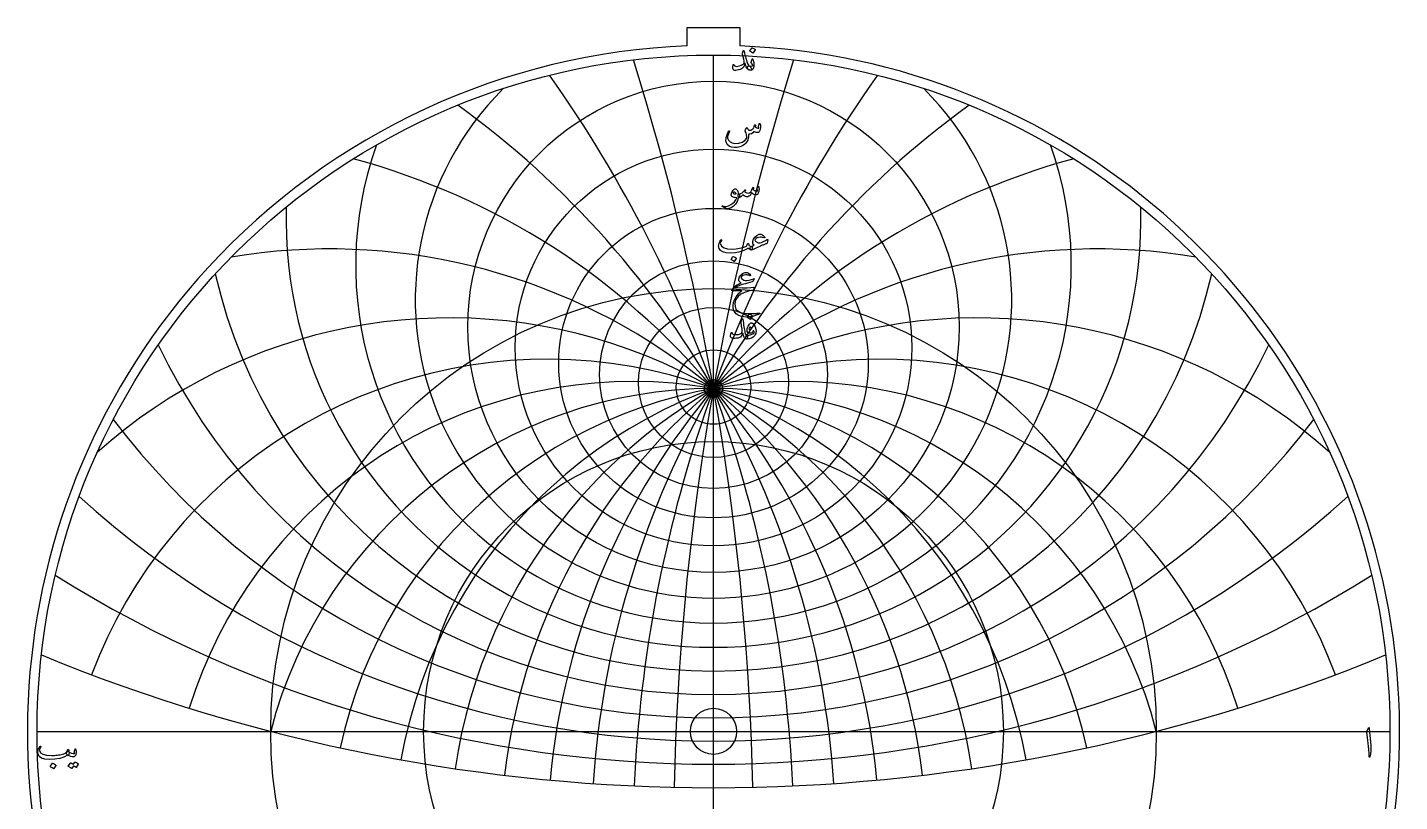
# Model space of a CAD drawing. Header units: millimetres. Extents: x -62 to 62, y -62 to 63.
# Drawn here: x -61.6 to 61.6, y -6.3 to 63.2 of the extents above; entities that cross this region are included whole.
import ezdxf

# ---------------------------------------------------------------- set-up
doc = ezdxf.new("R2010")
doc.units = ezdxf.units.MM
for name, color, linetype in [('CUT_INNER', 6, 'Continuous'), ('CUT_OUTER', 1, 'Continuous'), ('ENGRAVE', 7, 'Continuous'), ('ENGRAVE_FINE', 8, 'Continuous'), ('TEXT', 5, 'Continuous')]:
    doc.layers.add(name, color=color, linetype=linetype)

msp = doc.modelspace()

# ---------------------------------------------------------------- linework, layer by layer
at = {"layer": 'CUT_INNER'}
msp.add_circle((0, 0), 2.075, dxfattribs=at)
at = {"layer": 'CUT_OUTER'}
for points in [[(-2.3625, 63.2325), (2.3625, 63.2325), (2.3625, 61.567)], [(-2.3625, 61.567), (-2.3625, 63.2325)]]:
    msp.add_lwpolyline(points, dxfattribs=at)
for centre, radius, start, end in [((-0.0002, -0.0002), 61.6124, 137.460696, 87.802279), ((-0.0008, 0.0012), 61.6111, 92.196778, 137.461198)]:
    msp.add_arc(centre, radius, start, end, dxfattribs=at)
at = {"layer": 'ENGRAVE'}
for points in [[(0, -60.75), (0, 60.75)], [(-60.75, 0), (60.75, 0)]]:
    msp.add_lwpolyline(points, dxfattribs=at)
for centre, radius in [((0, 0), 60.75), ((0, 36.3411), 22.0635), ((0, 34.4854), 17.81), ((0, 33.0774), 13.8964), ((0, 32.0447), 10.2281), ((0, 0), 39.7663), ((0, 31.338), 6.7299), ((0, 30.9259), 3.339), ((0, 30.7904), 0.81), ((0, 0), 26.0306)]:
    msp.add_circle(centre, radius, dxfattribs=at)
for centre, radius, start, end in [((0, 38.7506), 26.7823, 134.845417, 45.154583), ((0, 41.8697), 32.139, 160.359894, 19.640106), ((0, 45.9333), 38.3834, 178.254365, 1.745635), ((0, 51.3069), 45.8949, 192.859961, 347.140039), ((0, 58.5888), 55.2844, 205.59371, 334.40629), ((0, -10.2843), 41.0746, 14.5, 165.5), ((0, -10.2843), 41.0746, 14.5, 165.5), ((0, 68.8235), 67.6085, 217.12705, 322.87295), ((0, 84.0069), 84.8746, 227.837951, 312.162049), ((0, 108.4777), 111.4329, 237.963138, 302.036862), ((0, 153.7649), 158.8238, 247.662981, 292.337019)]:
    msp.add_arc(centre, radius, start, end, dxfattribs=at)
at = {"layer": 'ENGRAVE_FINE'}
for centre, radius, start, end in [((-232.9458, -10.2843), 236.5394, 1.275347, 17.367591), ((-232.9458, -10.2843), 236.5394, 1.275347, 17.367591), ((232.9458, -10.2843), 236.5394, 162.632409, 178.724653), ((232.9458, -10.2843), 236.5394, 162.632409, 178.724653), ((-112.8516, -10.2843), 120.0942, 2.570044, 35.199227), ((-112.8516, -10.2843), 120.0942, 2.570044, 35.199227), ((112.8516, -10.2843), 120.0942, 144.800773, 177.429956), ((112.8516, -10.2843), 120.0942, 144.800773, 177.429956), ((-71.1433, -10.2843), 82.1493, 3.904621, 54.083754), ((-71.1433, -10.2843), 82.1493, 3.904621, 54.083754), ((71.1433, -10.2843), 82.1493, 125.916246, 176.095379), ((71.1433, -10.2843), 82.1493, 125.916246, 176.095379), ((-48.9508, -10.2843), 63.9008, 5.30213, 74.940025), ((-48.9508, -10.2843), 63.9008, 5.30213, 74.940025), ((48.9508, -10.2843), 63.9008, 105.059975, 174.69787), ((48.9508, -10.2843), 63.9008, 105.059975, 174.69787), ((-34.4657, -10.2843), 53.6191, 6.789823, 99.494308), ((-34.4657, -10.2843), 53.6191, 6.789823, 99.494308), ((34.4657, -10.2843), 53.6191, 80.505692, 173.210177), ((34.4657, -10.2843), 53.6191, 80.505692, 173.210177), ((-23.7144, -10.2843), 47.4289, 8.401461, 131.819689), ((-23.7144, -10.2843), 47.4289, 8.401461, 131.819689), ((23.7144, -10.2843), 47.4289, 48.180311, 171.598539), ((23.7144, -10.2843), 47.4289, 48.180311, 171.598539), ((-14.9499, -10.2843), 43.7107, 10.180676, 159.405261), ((-14.9499, -10.2843), 43.7107, 10.180676, 159.405261), ((14.9499, -10.2843), 43.7107, 20.594739, 169.819324), ((14.9499, -10.2843), 43.7107, 20.594739, 169.819324), ((-7.2426, -10.2843), 41.7083, 12.186153, 162.758056), ((-7.2426, -10.2843), 41.7083, 12.186153, 162.758056), ((7.2426, -10.2843), 41.7083, 17.241944, 167.813847), ((7.2426, -10.2843), 41.7083, 17.241944, 167.813847)]:
    msp.add_arc(centre, radius, start, end, dxfattribs=at)
at = {"layer": 'TEXT'}
for points in [[(2.7538, 61.0729), (2.7745, 60.9787), (2.7969, 60.8829), (2.8212, 60.7855), (2.8472, 60.6866), (2.8751, 60.5857), (2.9047, 60.4823), (2.9362, 60.3764), (2.9694, 60.2681), (3.0365, 60.0732), (3.0978, 59.9268), (3.1533, 59.8289), (3.2029, 59.7795), (3.2463, 59.7501), (3.2901, 59.7085), (3.3343, 59.6548), (3.379, 59.5891), (3.4212, 59.5075), (3.4329, 59.4462), (3.414, 59.4051), (3.3646, 59.3843), (3.205, 59.4004), (3.0637, 59.5064), (2.9409, 59.7022), (2.8365, 59.9878), (2.8342, 59.9926), (2.8311, 59.9959), (2.827, 59.998), (2.8221, 59.9986), (2.8185, 59.998), (2.8149, 59.9959), (2.8113, 59.9926), (2.8077, 59.9878), (2.7976, 59.9416), (2.7853, 59.8926), (2.7707, 59.841), (2.7538, 59.7867), (2.7354, 59.7352), (2.7161, 59.6923), (2.6959, 59.658), (2.6748, 59.6322), (2.5989, 59.5659), (2.5041, 59.5073), (2.3905, 59.4563), (2.258, 59.413), (2.1233, 59.3809), (2.0065, 59.3672), (1.9077, 59.3719), (1.8269, 59.395), (1.7577, 59.453), (1.7263, 59.5549), (1.7326, 59.7009), (1.7766, 59.8908), (1.7809, 59.8971), (1.7865, 59.9016), (1.7935, 59.9043), (1.8018, 59.9052), (1.8116, 59.9041), (1.8197, 59.9007), (1.826, 59.8951), (1.8305, 59.8872), (1.8476, 59.8475), (1.8664, 59.8145), (1.8871, 59.7882), (1.9095, 59.7687), (1.9796, 59.7426), (2.0748, 59.7364), (2.1952, 59.7498), (2.3407, 59.7831), (2.4958, 59.8329), (2.6164, 59.889), (2.7024, 59.9515), (2.7538, 60.0202), (2.7624, 60.0898), (2.7484, 60.2088), (2.7121, 60.3772), (2.6532, 60.595), (2.6249, 60.7098), (2.6083, 60.8025), (2.6034, 60.8732), (2.6101, 60.922), (2.6784, 61.116), (2.6858, 61.1364), (2.6937, 61.151), (2.702, 61.1598), (2.7107, 61.1627), (2.7215, 61.1571), (2.7323, 61.1402), (2.7431, 61.1121), (2.7538, 61.0729)], [(3.4796, 59.9124), (3.4585, 59.9477), (3.4383, 59.978), (3.4189, 60.0033), (3.4005, 60.0238), (3.3873, 60.0413), (3.3799, 60.0615), (3.3783, 60.0844), (3.3826, 60.11), (3.458, 60.383), (3.4686, 60.4068), (3.4823, 60.4136), (3.4991, 60.4033), (3.5191, 60.3759), (3.5492, 60.3177), (3.5748, 60.2474), (3.5959, 60.165), (3.6125, 60.0705), (3.6222, 59.9798), (3.626, 59.8908), (3.624, 59.8037), (3.6161, 59.7184), (3.6033, 59.6441), (3.5865, 59.5792), (3.5656, 59.5237), (3.5406, 59.4777), (3.5099, 59.4435), (3.4679, 59.4166), (3.4147, 59.3968), (3.3502, 59.3843), (3.2842, 59.3818), (3.2227, 59.3923), (3.1657, 59.4159), (3.1131, 59.4525), (3.0725, 59.499), (3.0511, 59.5522), (3.0491, 59.6122), (3.0664, 59.6789), (3.094, 59.7334), (3.1266, 59.7678), (3.1641, 59.7819), (3.2065, 59.7759), (3.3044, 59.7523), (3.3898, 59.7498), (3.4625, 59.7685), (3.5227, 59.8082), (3.524, 59.8188), (3.5173, 59.8396), (3.5025, 59.8709), (3.4796, 59.9124)], [(3.4472, 61.3818), (3.4517, 61.3863), (3.458, 61.389), (3.4661, 61.3899), (3.476, 61.389), (3.5458, 61.3607), (3.6116, 61.3261), (3.6734, 61.2853), (3.7311, 61.2381), (3.7367, 61.2309), (3.7391, 61.2237), (3.7385, 61.2166), (3.7347, 61.2094), (3.5658, 60.9363), (3.5595, 60.9298), (3.5514, 60.9282), (3.5415, 60.9316), (3.5299, 60.9399), (3.5198, 60.9471), (3.5038, 60.9579), (3.482, 60.9723), (3.4544, 60.9902), (3.4205, 61.0118), (3.3799, 61.0369), (3.3325, 61.0657), (3.2784, 61.098), (3.2712, 61.1034), (3.2676, 61.1088), (3.2676, 61.1142), (3.2712, 61.1196)], [(4.0993, 54.5648), (4.1056, 54.5805), (4.1137, 54.5917), (4.1236, 54.5984), (4.1352, 54.6007), (4.1503, 54.5989), (4.1631, 54.5935), (4.1736, 54.5845), (4.182, 54.5719), (4.2024, 54.527), (4.217, 54.4714), (4.2257, 54.4049), (4.2287, 54.3276), (4.2208, 54.2014), (4.1972, 54.0815), (4.1579, 53.9679), (4.1029, 53.8606), (4.084, 53.8348), (4.0634, 53.8148), (4.0409, 53.8006), (4.0167, 53.7923), (3.9289, 53.7867), (3.8344, 53.8022), (3.7331, 53.8388), (3.6251, 53.8965), (3.5341, 53.7719), (3.4266, 53.689), (3.3024, 53.6479), (3.1616, 53.6486), (3.157, 53.5728), (3.1504, 53.5), (3.1417, 53.43), (3.1311, 53.363), (3.1184, 53.2984), (3.1037, 53.2359), (3.087, 53.1754), (3.0682, 53.1169), (3.0246, 53.0114), (2.9658, 52.9139), (2.8917, 52.8245), (2.8023, 52.7432), (2.5933, 52.604), (2.3721, 52.5061), (2.1388, 52.4495), (1.8934, 52.4343), (1.617, 52.4718), (1.3985, 52.5699), (1.2379, 52.7286), (1.1353, 52.948), (1.1214, 53.0271), (1.1191, 53.1205), (1.1286, 53.2283), (1.1497, 53.3504), (1.1836, 53.4842), (1.2314, 53.6235), (1.2932, 53.7681), (1.3688, 53.9181), (1.3749, 53.9275), (1.3823, 53.9342), (1.3911, 53.9383), (1.4012, 53.9396), (1.4113, 53.9387), (1.42, 53.936), (1.4274, 53.9315), (1.4335, 53.9253), (1.4375, 53.916), (1.4389, 53.9064), (1.4375, 53.8963), (1.4335, 53.8857), (1.3374, 53.6861), (1.2754, 53.522), (1.2476, 53.3933), (1.2539, 53.3001), (1.3446, 53.0947), (1.4874, 52.9453), (1.6823, 52.8521), (1.9293, 52.8151), (2.2747, 52.8371), (2.567, 52.9247), (2.8064, 53.0778), (2.9928, 53.2965), (2.9921, 53.4407), (2.9685, 53.5929), (2.922, 53.7533), (2.8526, 53.9217), (2.8439, 53.9387), (2.8392, 53.954), (2.8385, 53.9675), (2.8419, 53.9791), (2.8612, 54.0192), (2.8796, 54.0568), (2.8971, 54.092), (2.9137, 54.1247), (2.9294, 54.1544), (2.9443, 54.1808), (2.9582, 54.2038), (2.9712, 54.2235), (2.9786, 54.2318), (2.9865, 54.2351), (2.9948, 54.2336), (3.0035, 54.227), (3.008, 54.2221), (3.0143, 54.2145), (3.0224, 54.2041), (3.0323, 54.1911), (3.0435, 54.1754), (3.0556, 54.157), (3.0687, 54.1359), (3.0826, 54.1121), (3.1109, 54.0663), (3.1347, 54.033), (3.154, 54.0124), (3.1688, 54.0043), (3.2622, 53.9964), (3.3556, 54.0124), (3.449, 54.0521), (3.5424, 54.1157), (3.5764, 54.1579), (3.6098, 54.227), (3.6428, 54.3232), (3.6754, 54.4462), (3.6785, 54.4579), (3.6844, 54.4678), (3.6929, 54.4758), (3.7041, 54.4821), (3.7147, 54.4862), (3.7248, 54.4875), (3.7344, 54.4862), (3.7436, 54.4821), (3.7573, 54.4597), (3.7625, 54.4175), (3.7591, 54.3555), (3.7472, 54.2738), (3.8198, 54.2293), (3.8972, 54.2001), (3.9796, 54.1862), (4.067, 54.1875), (4.0659, 54.2138), (4.0625, 54.2351), (4.0569, 54.2515), (4.049, 54.263), (4.04, 54.2738), (4.0346, 54.2845), (4.0329, 54.2953), (4.0346, 54.3061)], [(2.2006, 47.8996), (2.1163, 47.6039), (1.9751, 47.3562), (1.7768, 47.1566), (1.5215, 47.005), (1.4858, 46.9896), (1.4506, 46.9758), (1.4158, 46.9636), (1.3814, 46.9529), (1.3477, 46.944), (1.3149, 46.9372), (1.2831, 46.9324), (1.2521, 46.9295), (1.1748, 46.9406), (1.0724, 46.9807), (0.9449, 47.0501), (0.7922, 47.1487), (0.7758, 47.1629), (0.7662, 47.1765), (0.7632, 47.1898), (0.7671, 47.2026), (0.7756, 47.2125), (0.7868, 47.217), (0.8007, 47.2161), (0.8173, 47.2098), (0.9761, 47.1584), (1.1542, 47.1586), (1.3515, 47.2105), (1.5682, 47.314), (1.7452, 47.4341), (1.8916, 47.5753), (2.0074, 47.7377), (2.0928, 47.9211), (2.0921, 47.9277), (2.0901, 47.9328), (2.0867, 47.9366), (2.082, 47.9391), (1.9583, 47.9463), (1.853, 47.9607), (1.7661, 47.9822), (1.6976, 48.011), (1.6446, 48.0554), (1.6113, 48.1169), (1.5979, 48.1955), (1.6042, 48.2912), (1.6062, 48.3039), (1.6087, 48.3168), (1.6116, 48.3299), (1.6149, 48.3433), (1.6188, 48.3571), (1.623, 48.3716), (1.6277, 48.3867), (1.6329, 48.4026), (1.6751, 48.5052), (1.7263, 48.5903), (1.7865, 48.6579), (1.8557, 48.708), (1.9264, 48.7353), (1.9913, 48.7349), (2.0503, 48.7066), (2.1036, 48.6505), (2.15, 48.5723), (2.1853, 48.4816), (2.2093, 48.3783), (2.2221, 48.2625), (2.2292, 48.2626), (2.236, 48.2629), (2.2427, 48.2635), (2.2491, 48.2643), (2.2555, 48.265), (2.2621, 48.2656), (2.2689, 48.2659), (2.276, 48.266), (2.3003, 48.2609), (2.3191, 48.2454), (2.3326, 48.2196), (2.3407, 48.1834), (2.344, 48.1437), (2.3434, 48.1035), (2.3387, 48.0628), (2.3299, 48.0217), (2.3184, 47.9856), (2.3056, 47.9598), (2.2915, 47.9443), (2.276, 47.9391), (2.2077, 47.9391), (2.2073, 47.9326), (2.2059, 47.9238), (2.2037, 47.9128), (2.2006, 47.8996)], [(2.0281, 48.302), (1.9904, 48.3678), (1.9491, 48.4142), (1.9042, 48.4414), (1.8557, 48.4493), (1.8267, 48.4416), (1.8009, 48.4295), (1.7782, 48.4129), (1.7586, 48.3918), (1.7524, 48.3806), (1.7515, 48.3684), (1.756, 48.3554), (1.7658, 48.3415), (1.8029, 48.3089), (1.8565, 48.2867), (1.9268, 48.2748), (2.0137, 48.2732), (2.0227, 48.275), (2.0281, 48.2804), (2.0299, 48.2894), (2.0281, 48.302)], [(4.0149, 48.963), (4.0227, 48.9684), (4.032, 48.9666), (4.0425, 48.9577), (4.0544, 48.9415), (4.0672, 48.9141), (4.0769, 48.875), (4.0834, 48.8243), (4.0867, 48.7618), (4.0879, 48.6909), (4.084, 48.6217), (4.0753, 48.5544), (4.0616, 48.4888), (4.0216, 48.3613), (3.9772, 48.2696), (3.9282, 48.214), (3.8748, 48.1942), (3.7484, 48.2016), (3.6314, 48.2346), (3.5238, 48.2932), (3.4257, 48.3774), (3.3583, 48.2447), (3.2784, 48.1412), (3.1859, 48.0669), (3.0808, 48.0217), (2.9705, 48.0119), (2.8589, 48.0397), (2.746, 48.1053), (2.6317, 48.2086), (2.5392, 48.0907), (2.4485, 48.0065), (2.3595, 47.9559), (2.2724, 47.9391), (2.2549, 47.949), (2.2383, 47.9786), (2.2226, 48.028), (2.2077, 48.0972), (2.2024, 48.1655), (2.2113, 48.2157), (2.2347, 48.2481), (2.2724, 48.2625), (2.4381, 48.3), (2.5832, 48.3729), (2.7076, 48.4814), (2.8113, 48.6253), (2.8169, 48.6332), (2.823, 48.6388), (2.8295, 48.6422), (2.8365, 48.6433), (2.845, 48.6424), (2.8526, 48.6397), (2.8594, 48.6352), (2.8652, 48.6289), (2.8686, 48.6096), (2.8607, 48.5768), (2.8416, 48.5306), (2.8113, 48.4708), (2.8511, 48.4248), (2.9128, 48.3909), (2.9966, 48.3691), (3.1023, 48.3595), (3.2341, 48.3871), (3.3493, 48.4771), (3.4479, 48.6296), (3.5299, 48.8445), (3.5339, 48.8555), (3.5389, 48.8633), (3.5447, 48.8681), (3.5514, 48.8696), (3.5615, 48.8687), (3.5703, 48.866), (3.5777, 48.8615), (3.5838, 48.8553), (3.5883, 48.8463), (3.5909, 48.8373), (3.5918, 48.8283), (3.5909, 48.8193), (3.555, 48.6684), (3.597, 48.6312), (3.6475, 48.5984), (3.7066, 48.5701), (3.7742, 48.5463), (3.84, 48.5308), (3.89, 48.5274), (3.9244, 48.5362), (3.943, 48.5571), (3.9491, 48.5889), (3.9457, 48.6343), (3.9329, 48.6931), (3.9107, 48.7654), (3.9145, 48.7859), (3.9332, 48.8256), (3.9666, 48.8847), (4.0149, 48.963)], [(4.8897, 44.1399), (4.8179, 43.8524), (4.8098, 43.8385), (4.7963, 43.8255), (4.7774, 43.8134), (4.7532, 43.8021), (4.6994, 43.7832), (4.6423, 43.7622), (4.5818, 43.7392), (4.5179, 43.7141), (4.4506, 43.6873), (4.38, 43.6589), (4.306, 43.6289), (4.2287, 43.5974), (3.4023, 43.2381), (3.3646, 43.2464), (3.3341, 43.2713), (3.3107, 43.3129), (3.2945, 43.371), (3.2918, 43.4328), (3.3089, 43.4851), (3.3457, 43.528), (3.4023, 43.5614), (3.4094, 43.5647), (3.4234, 43.5709), (3.4444, 43.58), (3.4724, 43.592), (3.5071, 43.6067), (3.5483, 43.6238), (3.596, 43.6435), (3.6502, 43.6656), (3.5804, 43.7372), (3.5362, 43.8156), (3.5175, 43.9007), (3.5245, 43.9926), (3.5936, 44.211), (3.7113, 44.3958), (3.8775, 44.547), (4.0921, 44.6644), (4.1391, 44.6754), (4.1936, 44.6725), (4.2558, 44.6556), (4.3257, 44.6249), (4.3982, 44.5829), (4.4649, 44.536), (4.5257, 44.4841), (4.5807, 44.4273), (4.5962, 44.4064), (4.6032, 44.3869), (4.6016, 44.3687), (4.5915, 44.3518), (4.5763, 44.3388), (4.5592, 44.3321), (4.5403, 44.3316), (4.5197, 44.3375), (4.4121, 44.3714), (4.2978, 44.3869), (4.1768, 44.3839), (4.049, 44.3626), (3.9334, 44.328), (3.8415, 44.2818), (3.7735, 44.2238), (3.7293, 44.1542), (3.7248, 44.1232), (3.7365, 44.0878), (3.7643, 44.0478), (3.8083, 44.0033), (3.8586, 43.9629), (3.9089, 43.9315), (3.9592, 43.909), (4.0095, 43.8956), (4.1602, 43.8917), (4.3212, 43.9234), (4.4925, 43.9905), (4.6742, 44.0932), (4.6937, 44.1055), (4.7128, 44.1174), (4.7314, 44.1289), (4.7496, 44.1399), (4.7671, 44.1502), (4.7837, 44.1596), (4.7995, 44.1681), (4.8143, 44.1758), (4.8554, 44.1951), (4.8816, 44.1955), (4.8931, 44.1771), (4.8897, 44.1399)], [(0.6611, 44.1506), (0.6739, 44.1646), (0.6871, 44.1704), (0.7008, 44.1681), (0.715, 44.1578), (0.7257, 44.1443), (0.7293, 44.1291), (0.7257, 44.112), (0.715, 44.0932), (0.6602, 44.0083), (0.6251, 43.9297), (0.6099, 43.8574), (0.6144, 43.7914), (0.7269, 43.5744), (0.9458, 43.4231), (1.2712, 43.3373), (1.703, 43.3171), (2.0234, 43.3407), (2.3308, 43.3899), (2.6252, 43.4646), (2.9065, 43.565), (2.9562, 43.5944), (2.9972, 43.6396), (3.0298, 43.7004), (3.0538, 43.777), (3.0619, 43.7988), (3.0754, 43.8138), (3.0942, 43.8221), (3.1185, 43.8237), (3.1358, 43.8163), (3.1481, 43.8012), (3.1556, 43.7786), (3.158, 43.7482), (3.1749, 43.6732), (3.2218, 43.6171), (3.2988, 43.5798), (3.4059, 43.5614), (3.4445, 43.5529), (3.4706, 43.5309), (3.4841, 43.4954), (3.485, 43.4465), (3.4719, 43.3553), (3.4544, 43.2902), (3.4324, 43.2511), (3.4059, 43.2381), (3.3271, 43.2484), (3.2523, 43.2794), (3.1816, 43.331), (3.1149, 43.4033), (3.1093, 43.4063), (3.0996, 43.4042), (3.0859, 43.3973), (3.0682, 43.3854), (2.7332, 43.1968), (2.3676, 43.062), (1.9715, 42.9812), (1.5449, 42.9543), (1.1506, 42.9812), (0.8443, 43.062), (0.626, 43.1968), (0.4958, 43.3854), (0.4662, 43.4907), (0.4563, 43.5983), (0.4662, 43.7081), (0.4958, 43.8201), (0.5358, 43.9243), (0.5766, 44.0141), (0.6184, 44.0896), (0.6611, 44.1506)], [(1.7497, 42.6596), (1.7542, 42.6641), (1.7604, 42.6668), (1.7685, 42.6677), (1.7784, 42.6668), (1.8482, 42.6385), (1.914, 42.604), (1.9758, 42.5631), (2.0335, 42.5159), (2.0391, 42.5088), (2.0416, 42.5016), (2.0409, 42.4944), (2.0371, 42.4872), (1.8682, 42.2141), (1.8619, 42.2076), (1.8539, 42.2061), (1.844, 42.2094), (1.8323, 42.2177), (1.8222, 42.2249), (1.8063, 42.2357), (1.7845, 42.2501), (1.7569, 42.268), (1.7229, 42.2896), (1.6823, 42.3147), (1.6349, 42.3435), (1.5808, 42.3758), (1.5736, 42.3812), (1.57, 42.3866), (1.57, 42.392), (1.5736, 42.3974)], [(3.6448, 40.6571), (3.6478, 40.6318), (3.6314, 40.5844), (3.5957, 40.515), (3.5406, 40.4236), (3.529, 40.4088), (3.5155, 40.3967), (3.5002, 40.3872), (3.4832, 40.3805), (3.2532, 40.3172), (3.0484, 40.2601), (2.8688, 40.2094), (2.7143, 40.1649), (2.585, 40.127), (2.4808, 40.0958), (2.4017, 40.0713), (2.3479, 40.0535), (1.9131, 39.8595), (1.8826, 39.8573), (1.8592, 39.8613), (1.8431, 39.8717), (1.8341, 39.8883), (1.8339, 39.8943), (1.8368, 39.9018), (1.8429, 39.9105), (1.8521, 39.9206), (1.9405, 40.0037), (2.073, 40.0913), (2.2495, 40.1833), (2.47, 40.2799), (2.4101, 40.3311), (2.3595, 40.3805), (2.3184, 40.4281), (2.2868, 40.4739), (2.2672, 40.524), (2.2625, 40.5844), (2.2726, 40.6551), (2.2976, 40.7362), (2.338, 40.8206), (2.3946, 40.905), (2.4673, 40.9895), (2.5562, 41.0739), (2.653, 41.1469), (2.7458, 41.1969), (2.8344, 41.2241), (2.9191, 41.2284), (3.0338, 41.2052), (3.1374, 41.1574), (3.2297, 41.0849), (3.3107, 40.9877), (3.3179, 40.9755), (3.3215, 40.9643), (3.3215, 40.954), (3.3179, 40.9445), (3.31, 40.9358), (3.3008, 40.9311), (3.2903, 40.9304), (3.2784, 40.9338), (3.2255, 40.9506), (3.1746, 40.9652), (3.1258, 40.9776), (3.079, 40.9877), (3.0344, 40.9953), (2.9923, 41.0002), (2.9527, 41.0025), (2.9155, 41.002), (2.7608, 40.9838), (2.6308, 40.9401), (2.5255, 40.8707), (2.4449, 40.7757), (2.5306, 40.6627), (2.6263, 40.579), (2.7318, 40.5244), (2.8472, 40.499), (3.019, 40.4972), (3.2038, 40.5242), (3.4017, 40.5799), (3.6125, 40.6643), (3.6213, 40.6666), (3.6296, 40.6661), (3.6374, 40.663), (3.6448, 40.6571)], [(2.1538, 39.8703), (2.6148, 39.8541), (3.0134, 39.8524), (3.3496, 39.8649), (3.6233, 39.8919), (3.6317, 39.8929), (3.639, 39.8923), (3.6452, 39.8902), (3.6502, 39.8865), (3.6539, 39.8814), (3.6561, 39.8753), (3.6566, 39.868), (3.6556, 39.8595), (3.6485, 39.8268), (3.6417, 39.7967), (3.6351, 39.7693), (3.6287, 39.7446), (3.6225, 39.7226), (3.6165, 39.7033), (3.6108, 39.6866), (3.6053, 39.6727), (3.5936, 39.6505), (3.5802, 39.6341), (3.5649, 39.6235), (3.5478, 39.6188), (3.1329, 39.5436), (2.7718, 39.4257), (2.4646, 39.2652), (2.2113, 39.0619), (2.0833, 38.9158), (1.9904, 38.7611), (1.9324, 38.5978), (1.9095, 38.426), (1.9315, 38.1564), (2.0191, 37.9365), (2.1723, 37.7665), (2.391, 37.6464), (2.5044, 37.61), (2.629, 37.5799), (2.7648, 37.5561), (2.9119, 37.5386), (3.07, 37.5272), (3.2389, 37.5216), (3.4185, 37.5218), (3.6089, 37.5278), (3.6766, 37.5317), (3.7432, 37.5359), (3.8086, 37.5406), (3.873, 37.5458), (3.9357, 37.5514), (3.9965, 37.5575), (4.0552, 37.564), (4.1119, 37.571), (4.1292, 37.5719), (4.1415, 37.5674), (4.1489, 37.5575), (4.1514, 37.5422), (4.1501, 37.5245), (4.146, 37.5108), (4.1393, 37.5011), (4.1299, 37.4955), (4.0284, 37.4526), (3.9323, 37.4138), (3.8415, 37.379), (3.7562, 37.3482), (3.6765, 37.3213), (3.6026, 37.2979), (3.5346, 37.2782), (3.4724, 37.262), (3.4139, 37.2501), (3.357, 37.2395), (3.3016, 37.2303), (3.2478, 37.2225), (3.1954, 37.2164), (3.1441, 37.2126), (3.0939, 37.211), (3.0448, 37.2117), (2.7098, 37.2377), (2.4305, 37.2943), (2.2068, 37.3814), (2.0389, 37.4991), (1.9156, 37.6462), (1.8296, 37.818), (1.7809, 38.0144), (1.7694, 38.2356), (1.8047, 38.51), (1.8889, 38.7763), (2.022, 39.0346), (2.2041, 39.2847), (2.2753, 39.3604), (2.3559, 39.4329), (2.446, 39.5023), (2.5455, 39.5685), (1.676, 39.5757), (1.6551, 39.5847), (1.6464, 39.6009), (1.6497, 39.6242), (1.6652, 39.6548), (1.6944, 39.6992), (1.7209, 39.7392), (1.7447, 39.7747), (1.7658, 39.8056), (1.7842, 39.8319), (1.8, 39.8533), (1.813, 39.8696), (1.8233, 39.8811), (1.8467, 39.8831), (1.9095, 39.882), (2.0119, 39.8777), (2.1538, 39.8703)], [(2.9892, 35.5534), (3.0152, 35.5409), (3.0359, 35.5211), (3.0511, 35.4942), (3.061, 35.46), (3.0675, 35.4178), (3.0691, 35.3774), (3.0657, 35.3388), (3.0574, 35.3019), (3.0451, 35.2705), (3.0296, 35.2481), (3.0109, 35.2346), (2.9892, 35.2301), (2.8816, 35.26), (2.7925, 35.3352), (2.7217, 35.4558), (2.6694, 35.6217), (2.6627, 35.6503), (2.6568, 35.6751), (2.6519, 35.6961), (2.6479, 35.7133), (2.6447, 35.7267), (2.6425, 35.7362), (2.6411, 35.7419), (2.6407, 35.7439), (2.6353, 35.7544), (2.6299, 35.7573), (2.6245, 35.7526), (2.6191, 35.7403), (2.558, 35.6024), (2.4898, 35.4942), (2.4143, 35.4156), (2.3317, 35.3666), (2.2118, 35.3289), (2.0712, 35.3055), (1.91, 35.2966), (1.7281, 35.3019), (1.6066, 35.3394), (1.5404, 35.4304), (1.5294, 35.5748), (1.5736, 35.7726), (1.5837, 35.7964), (1.5961, 35.8139), (1.6107, 35.8251), (1.6275, 35.8301), (1.6441, 35.8285), (1.6581, 35.8202), (1.6693, 35.8052), (1.6778, 35.7834), (1.696, 35.7369), (1.7182, 35.7016), (1.7445, 35.6776), (1.7748, 35.6648), (1.9448, 35.6388), (2.1062, 35.6361), (2.2592, 35.6567), (2.4035, 35.7007), (2.4662, 35.7335), (2.5176, 35.778), (2.5578, 35.8341), (2.5868, 35.9019), (2.585, 35.934), (2.576, 36.0088), (2.5598, 36.1263), (2.5365, 36.2864), (2.5246, 36.372), (2.514, 36.4494), (2.5048, 36.5184), (2.497, 36.5792), (2.4902, 36.6311), (2.4844, 36.6739), (2.4794, 36.7075), (2.4754, 36.7319), (2.472, 36.7691), (2.4727, 36.8019), (2.4774, 36.8302), (2.4862, 36.854), (2.5001, 36.8835), (2.5131, 36.911), (2.5252, 36.9365), (2.5365, 36.96), (2.5466, 36.9814), (2.5553, 37.0009), (2.5627, 37.0183), (2.5688, 37.0336), (2.5751, 37.046), (2.5832, 37.0543), (2.5931, 37.0586), (2.6047, 37.0588), (2.6175, 37.0539), (2.6272, 37.0462), (2.6337, 37.0359), (2.6371, 37.0229), (2.659, 36.8391), (2.6815, 36.6649), (2.7048, 36.5005), (2.7287, 36.3456), (2.7531, 36.2005), (2.7776, 36.065), (2.8025, 35.9391), (2.8275, 35.8229), (2.8578, 35.7144), (2.8949, 35.6334), (2.9386, 35.5797), (2.9892, 35.5534)], [(3.2119, 37.4576), (3.2164, 37.4621), (3.2227, 37.4648), (3.2308, 37.4657), (3.2407, 37.4648), (3.3105, 37.4365), (3.3763, 37.4019), (3.438, 37.361), (3.4957, 37.3139), (3.5014, 37.3067), (3.5038, 37.2995), (3.5031, 37.2923), (3.4993, 37.2851), (3.3305, 37.0121), (3.3242, 37.0056), (3.3161, 37.004), (3.3062, 37.0074), (3.2945, 37.0157), (3.2844, 37.0229), (3.2685, 37.0336), (3.2467, 37.048), (3.2191, 37.066), (3.1852, 37.0875), (3.1445, 37.1127), (3.0972, 37.1414), (3.0431, 37.1738), (3.0359, 37.1792), (3.0323, 37.1845), (3.0323, 37.1899), (3.0359, 37.1953)], [(3.4023, 36.6995), (3.427, 36.6959), (3.4544, 36.6852), (3.4845, 36.6672), (3.5173, 36.642), (3.6576, 36.4925), (3.7553, 36.3241), (3.8103, 36.1368), (3.8227, 35.9307), (3.8117, 35.8233), (3.7894, 35.7277), (3.756, 35.6437), (3.7113, 35.5714), (3.5665, 35.4221), (3.3978, 35.3154), (3.2054, 35.2514), (2.9892, 35.2301), (2.9674, 35.2353), (2.9487, 35.2508), (2.9332, 35.2766), (2.9209, 35.3127), (2.9163, 35.3327), (2.9133, 35.3531), (2.9118, 35.374), (2.9119, 35.3954), (2.9132, 35.4165), (2.9151, 35.4367), (2.9176, 35.456), (2.9209, 35.4744), (2.9306, 35.5063), (2.9452, 35.5301), (2.9647, 35.5458), (2.9892, 35.5534), (3.1998, 35.5817), (3.3826, 35.6343), (3.5375, 35.7111), (3.6646, 35.8121), (3.6585, 35.8626), (3.6511, 35.9028), (3.6424, 35.9327), (3.6323, 35.9522), (3.6201, 35.9691), (3.6089, 35.9801), (3.5986, 35.9852), (3.5891, 35.9846), (3.5826, 35.9823), (3.5775, 35.9792), (3.5737, 35.9751), (3.5712, 35.9702), (3.5366, 35.8992), (3.4939, 35.8445), (3.4432, 35.8058), (3.3844, 35.7834), (3.2135, 35.7701), (3.096, 35.8166), (3.032, 35.9228), (3.0215, 36.0888), (3.0359, 36.184), (3.0646, 36.2828), (3.1077, 36.3852), (3.1652, 36.4911), (3.2258, 36.5823), (3.2856, 36.6474), (3.3444, 36.6865), (3.4023, 36.6995)], [(3.2838, 36.3115), (3.2481, 36.3014), (3.22, 36.2747), (3.1996, 36.2313), (3.1868, 36.1714), (3.187, 36.162), (3.1877, 36.1552), (3.1888, 36.1512), (3.1904, 36.1498), (3.2265, 36.1411), (3.2631, 36.1364), (3.3002, 36.1357), (3.3377, 36.1391), (3.3707, 36.146), (3.3978, 36.1561), (3.4192, 36.1694), (3.4347, 36.1858), (3.3942, 36.2435), (3.3556, 36.2837), (3.3188, 36.3063), (3.2838, 36.3115)], [(58.7846, 0.2541), (58.8213, 0.325), (58.8507, 0.3499), (58.873, 0.3288), (58.8881, 0.2618), (58.9763, -0.6772), (59.0287, -1.2534), (59.0404, -1.7138), (59.0115, -2.0582), (58.9418, -2.2867), (58.9291, -2.3054), (58.9178, -2.3154), (58.908, -2.3169), (58.8996, -2.3097), (58.8929, -2.2984), (58.8881, -2.2838), (58.8852, -2.2659), (58.8843, -2.2445), (58.8843, -2.0786), (58.8766, -1.9025), (58.8613, -1.7164), (58.8383, -1.5202), (58.8333, -1.469), (58.8182, -1.3306), (58.793, -1.1049), (58.7578, -0.7921), (58.6735, -0.0985), (58.6716, -0.0616), (58.6735, -0.0276), (58.6793, 0.0036), (58.6888, 0.0318)], [(-57.9224, -1.8077), (-57.9187, -1.8096), (-57.9152, -1.8115), (-57.912, -1.8134), (-57.909, -1.8153), (-57.906, -1.8175), (-57.9027, -1.8201), (-57.8993, -1.8232), (-57.8956, -1.8268), (-57.8647, -1.8632), (-57.8524, -1.915), (-57.8589, -1.982), (-57.8841, -2.0644), (-57.9073, -2.1145), (-57.931, -2.1459), (-57.9552, -2.1586), (-57.9799, -2.1526), (-57.9923, -2.1466), (-58.0029, -2.1439), (-58.0115, -2.1447), (-58.0182, -2.1487), (-58.3324, -2.3207), (-58.708, -2.4419), (-59.1449, -2.5123), (-59.6431, -2.532), (-60.0459, -2.4975), (-60.3501, -2.4055), (-60.5556, -2.256), (-60.6624, -2.0491), (-60.679, -1.9514), (-60.6826, -1.8537), (-60.6732, -1.7559), (-60.6509, -1.6582), (-60.6205, -1.5717), (-60.5829, -1.4925), (-60.5381, -1.4204), (-60.4862, -1.3555), (-60.4763, -1.3473), (-60.466, -1.342), (-60.4553, -1.3397), (-60.444, -1.3401), (-60.4335, -1.3447), (-60.4248, -1.3507), (-60.4181, -1.3581), (-60.4133, -1.367), (-60.4112, -1.3756), (-60.4124, -1.3861), (-60.4169, -1.3986), (-60.4248, -1.4129), (-60.4804, -1.4944), (-60.5168, -1.5739), (-60.5341, -1.6515), (-60.5321, -1.7272), (-60.4411, -1.9169), (-60.2294, -2.0529), (-59.897, -2.1353), (-59.4438, -2.1641), (-59.3194, -2.1622), (-59.1952, -2.1564), (-59.0712, -2.1468), (-58.9475, -2.1334), (-58.8248, -2.1162), (-58.7037, -2.0951), (-58.5843, -2.0702), (-58.4666, -2.0414), (-58.3523, -2.0089), (-58.2587, -1.9763), (-58.1856, -1.9437), (-58.1332, -1.9111), (-58.1129, -1.8939), (-58.0944, -1.8728), (-58.0775, -1.8479), (-58.0623, -1.8192), (-58.048, -1.7871), (-58.034, -1.7521), (-58.0202, -1.7143), (-58.0067, -1.6735), (-58.0014, -1.6611), (-57.9933, -1.6505), (-57.9823, -1.6419), (-57.9684, -1.6352), (-57.9535, -1.6316), (-57.9396, -1.6323), (-57.9267, -1.6374), (-57.9147, -1.6467), (-57.9051, -1.6596), (-57.8994, -1.6755), (-57.8975, -1.6941), (-57.8994, -1.7157)], [(-58.0373, -2.1142), (-58.079, -2.0747), (-58.1006, -2.0251), (-58.102, -1.9655), (-58.0833, -1.8958), (-58.0429, -1.8333), (-58.0057, -1.7952), (-57.972, -1.7816), (-57.9415, -1.7923), (-57.7978, -1.8874), (-57.6541, -1.9543), (-57.5104, -1.9928), (-57.3667, -2.0031), (-57.3617, -2.0022), (-57.3581, -1.9993), (-57.3559, -1.9945), (-57.3552, -1.9878), (-57.3588, -1.9751), (-57.3696, -1.9562), (-57.3875, -1.931), (-57.4127, -1.8996), (-57.4175, -1.8901), (-57.4204, -1.8805), (-57.4213, -1.8709), (-57.4204, -1.8613), (-57.3284, -1.5969), (-57.3241, -1.5868), (-57.3188, -1.5796), (-57.3126, -1.5753), (-57.3054, -1.5739), (-57.2982, -1.5751), (-57.292, -1.5787), (-57.2867, -1.5847), (-57.2824, -1.5931), (-57.2537, -1.679), (-57.2364, -1.7646), (-57.2307, -1.8496), (-57.2364, -1.9341), (-57.2551, -2.0393), (-57.2805, -2.1248), (-57.3126, -2.1907), (-57.3514, -2.2369), (-57.3808, -2.2623), (-57.4079, -2.281), (-57.4326, -2.2929), (-57.4548, -2.2982), (-57.5832, -2.3011), (-57.7231, -2.2714), (-57.8745, -2.2091), (-58.0373, -2.1142)], [(-59.3748, -2.873), (-59.37, -2.8682), (-59.3633, -2.8654), (-59.3547, -2.8644), (-59.3441, -2.8654), (-59.2697, -2.8955), (-59.1995, -2.9324), (-59.1336, -2.976), (-59.0721, -3.0263), (-59.0661, -3.034), (-59.0634, -3.0417), (-59.0642, -3.0493), (-59.0682, -3.057), (-59.2483, -3.3482), (-59.255, -3.3552), (-59.2637, -3.3569), (-59.2742, -3.3533), (-59.2867, -3.3444), (-59.2974, -3.3367), (-59.3144, -3.3252), (-59.3377, -3.3099), (-59.3671, -3.2908), (-59.4033, -3.2678), (-59.4467, -3.2409), (-59.4972, -3.2103), (-59.5549, -3.1758), (-59.5626, -3.17), (-59.5664, -3.1643), (-59.5664, -3.1585), (-59.5626, -3.1528)], [(-57.3552, -2.7657), (-57.3504, -2.7609), (-57.3437, -2.7581), (-57.3351, -2.7571), (-57.3245, -2.7581), (-57.2868, -2.7722), (-57.2503, -2.7878), (-57.215, -2.8048), (-57.1808, -2.8232), (-57.1477, -2.8433), (-57.1152, -2.8654), (-57.0835, -2.8893), (-57.0525, -2.9152), (-57.0465, -2.9231), (-57.0438, -2.9315), (-57.0446, -2.9403), (-57.0486, -2.9497), (-57.2326, -3.2409), (-57.2376, -3.2448), (-57.245, -3.2448), (-57.2548, -3.2409), (-57.2671, -3.2333), (-57.2754, -3.2262), (-57.2891, -3.2165), (-57.308, -3.2042), (-57.3322, -3.1892), (-57.3619, -3.1714), (-57.3974, -3.1504), (-57.4386, -3.1263), (-57.4855, -3.0991), (-57.6311, -3.3252), (-57.6378, -3.3322), (-57.6465, -3.3339), (-57.657, -3.3303), (-57.6695, -3.3214), (-57.6802, -3.3137), (-57.6972, -3.3022), (-57.7205, -3.2869), (-57.7499, -3.2678), (-57.7861, -3.2448), (-57.8294, -3.2179), (-57.88, -3.1873), (-57.9377, -3.1528), (-57.9437, -3.147), (-57.9463, -3.1413), (-57.9456, -3.1355), (-57.9415, -3.1298), (-57.7538, -2.85), (-57.749, -2.8453), (-57.7423, -2.8424), (-57.7336, -2.8414), (-57.7231, -2.8424), (-57.691, -2.8528), (-57.6599, -2.8649), (-57.6297, -2.8787), (-57.6005, -2.8941), (-57.5722, -2.911), (-57.5449, -2.9291), (-57.5186, -2.9484), (-57.4932, -2.9688)]]:
    msp.add_lwpolyline(points, close=True, dxfattribs=at)

doc.saveas('drawing.dxf')
